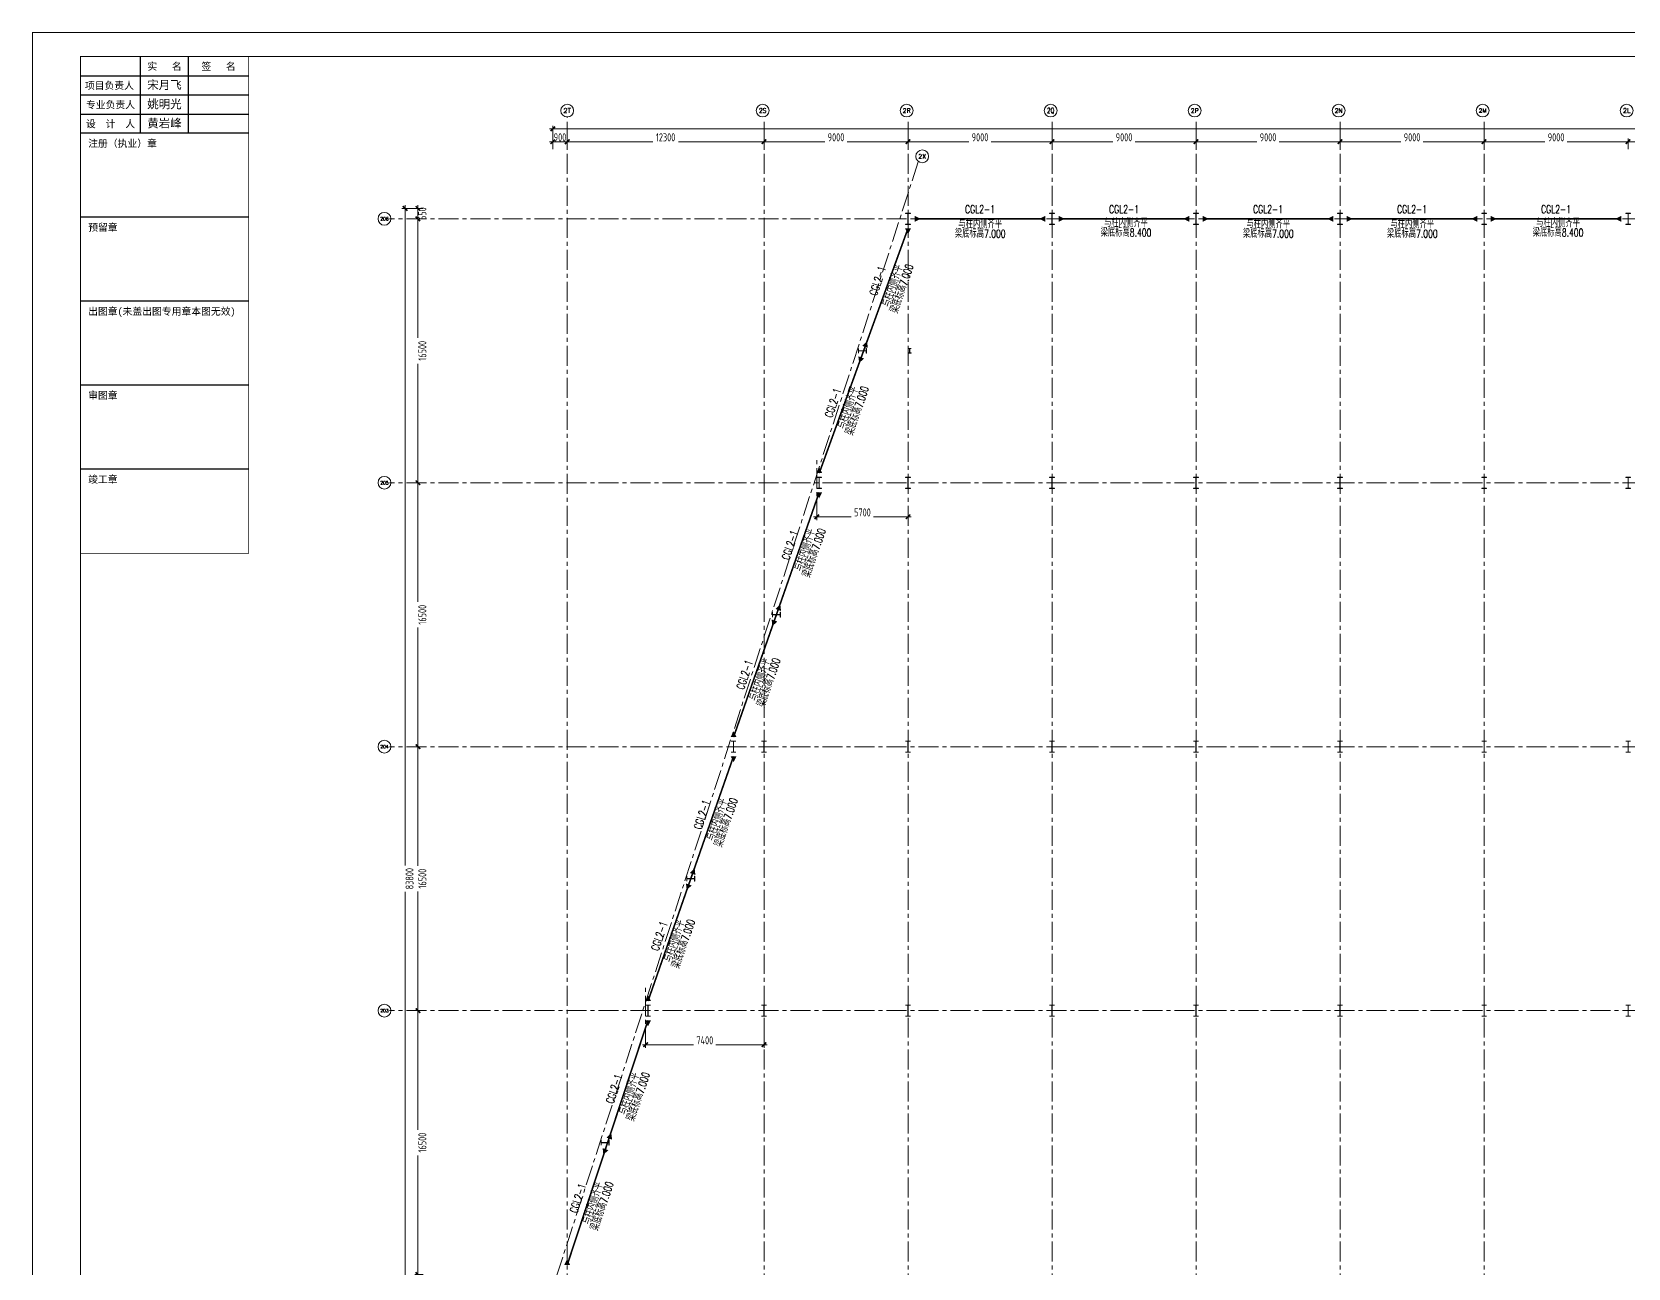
# Model space of a CAD drawing. Extents: x -1201378 to 2367219, y -619313 to 244905.
# Drawn here: x 626489 to 726242, y -47191 to 30085 of the extents above; entities that cross this region are included whole.
import ezdxf
from ezdxf.enums import TextEntityAlignment as Align

# ---------------------------------------------------------------- set-up
doc = ezdxf.new("R2010")
doc.units = 0
doc.header["$LTSCALE"] = 1000
doc.linetypes.add('CENTER', pattern=[2, 1.25, -0.25, 0.25, -0.25])
doc.layers.get('0').update_dxf_attribs({"linetype": 'CONTINUOUS'})
doc.layers.get('Defpoints').update_dxf_attribs({"linetype": 'CONTINUOUS'})
doc.layers.add('0-cxFrame', color=155, linetype='CONTINUOUS')
doc.layers.add('qianming', color=155, linetype='CONTINUOUS')
for name, color, linetype, lineweight in [('0-cxText', 131, 'CONTINUOUS', 25), ('S-axis', 111, 'CONTINUOUS', 0), ('S-bea', 40, 'CONTINUOUS', 0), ('S-col', 2, 'CONTINUOUS', 0), ('S-dote', 5, 'CENTER', 0), ('THIN', 7, 'CONTINUOUS', 0), ('梁', 4, 'CONTINUOUS', 18)]:
    doc.layers.add(name, color=color, linetype=linetype, lineweight=lineweight)
doc.styles.add('_TCH_AXIS', font='COMPLEX', dxfattribs={"bigfont": 'GBCBIG'})
doc.styles.add('cx_biaoti', font='')
doc.styles.add('cx_tuming', font='simhei.ttf')
doc.styles.add('cx_tuqian1', font='')
doc.styles.add('TSSD_Dimension', font='tssdeng.shx', dxfattribs={"width": 0.7, "bigfont": 'hztxt.shx'})
doc.styles.add('TSSD_Rein', font='tj-romans1.shx', dxfattribs={"width": 0.7, "bigfont": 'tj-hztxt.shx'})
doc.styles.add('图框宋体', font='', dxfattribs={"width": 0.75})
doc.styles.add('黑体', font='simhei.ttf', dxfattribs={"width": 0.8})
doc.styles.get('cx_biaoti').set_extended_font_data('SimSun')
doc.styles.get('cx_tuqian1').set_extended_font_data('SimSun')
doc.styles.get('图框宋体').set_extended_font_data('SimSun')
doc.dimstyles.new('TSSD_200_200', dxfattribs={"dimtxt": 500, "dimasz": 200, "dimexe": 200, "dimexo": 500, "dimgap": 200, "dimtad": 1, "dimdec": 0, "dimzin": 0, "dimdsep": 46, "dimtxsty": 'TSSD_Dimension', "dimblk": 'ARCHTICK', "dimcen": 0, "dimdle": 200, "dimclrt": 7, "dimadec": 0, "dimazin": 0, "dimtfac": 1, "dimtdec": 0, "dimtix": 1, "dimtmove": 2, "dimatfit": 3, "dimfxl": 1, "dimtolj": 1, "dimtzin": 0, "dimarcsym": 0})

# ---------------------------------------------------------------- blocks, each defined once
blk = doc.blocks.new('_ArchTick')
at = {"color": 0, "linetype": 'ByBlock', "const_width": 0.5}
blk.add_lwpolyline([(-0.71, -0.71), (0.71, 0.71)], dxfattribs=at)
blk = doc.blocks.new('*D61')
at = {"layer": 'Defpoints', "color": 0, "transparency": 16777216}
for p in [(-248565, -231098), (-249387, -247598), (-248565, -247598)]:
    blk.add_point(p, dxfattribs=at)
at = {"layer": 'S-axis', "color": 0, "lineweight": -2, "transparency": 16777216}
for p, q in [((-249065, -231098), (-249587, -231098)), ((-249387, -230898), (-249387, -238542)), ((-249387, -247798), (-249387, -240154)), ((-249065, -247598), (-249587, -247598))]:
    blk.add_line(p, q, dxfattribs=at)
at = {"layer": 'S-axis', "color": 0, "lineweight": -2, "transparency": 16777216, "xscale": 200, "yscale": 200, "zscale": 200}
for p, rotation in [((-249387, -231098), 90), ((-249387, -247598), 270)]:
    blk.add_blockref('_ArchTick', p, dxfattribs=dict(at, rotation=rotation))
at = {"layer": 'S-axis', "color": 7, "transparency": 16777216, "insert": (-249112, -239348), "char_height": 500, "attachment_point": 5, "rotation": 90, "style": 'TSSD_Dimension'}
blk.add_mtext('\\A1;16500', dxfattribs=at)
blk = doc.blocks.new('*D62')
at = {"layer": 'Defpoints', "color": 0, "transparency": 16777216}
for p in [(-248565, -214598), (-249387, -231098), (-248565, -231098)]:
    blk.add_point(p, dxfattribs=at)
at = {"layer": 'S-axis', "color": 0, "lineweight": -2, "transparency": 16777216}
for p, q in [((-249387, -214398), (-249387, -222042)), ((-249065, -214598), (-249587, -214598)), ((-249387, -231298), (-249387, -223654)), ((-249065, -231098), (-249587, -231098))]:
    blk.add_line(p, q, dxfattribs=at)
at = {"layer": 'S-axis', "color": 0, "lineweight": -2, "transparency": 16777216, "xscale": 200, "yscale": 200, "zscale": 200}
for p, rotation in [((-249387, -214598), 90), ((-249387, -231098), 270)]:
    blk.add_blockref('_ArchTick', p, dxfattribs=dict(at, rotation=rotation))
at = {"layer": 'S-axis', "color": 7, "transparency": 16777216, "insert": (-249112, -222848), "char_height": 500, "attachment_point": 5, "rotation": 90, "style": 'TSSD_Dimension'}
blk.add_mtext('\\A1;16500', dxfattribs=at)
blk = doc.blocks.new('*D63')
at = {"layer": 'Defpoints', "color": 0, "transparency": 16777216}
for p in [(-248565, -198098), (-249387, -214598), (-248565, -214598)]:
    blk.add_point(p, dxfattribs=at)
at = {"layer": 'S-axis', "color": 0, "lineweight": -2, "transparency": 16777216}
for p, q in [((-249065, -198098), (-249587, -198098)), ((-249387, -197898), (-249387, -205542)), ((-249387, -214798), (-249387, -207154)), ((-249065, -214598), (-249587, -214598))]:
    blk.add_line(p, q, dxfattribs=at)
at = {"layer": 'S-axis', "color": 0, "lineweight": -2, "transparency": 16777216, "xscale": 200, "yscale": 200, "zscale": 200}
for p, rotation in [((-249387, -198098), 90), ((-249387, -214598), 270)]:
    blk.add_blockref('_ArchTick', p, dxfattribs=dict(at, rotation=rotation))
at = {"layer": 'S-axis', "color": 7, "transparency": 16777216, "insert": (-249112, -206348), "char_height": 500, "attachment_point": 5, "rotation": 90, "style": 'TSSD_Dimension'}
blk.add_mtext('\\A1;16500', dxfattribs=at)
blk = doc.blocks.new('*D64')
at = {"layer": 'Defpoints', "color": 0, "transparency": 16777216}
for p in [(-248565, -181598), (-249387, -198098), (-248565, -198098)]:
    blk.add_point(p, dxfattribs=at)
at = {"layer": 'S-axis', "color": 0, "lineweight": -2, "transparency": 16777216}
for p, q in [((-249387, -181398), (-249387, -189042)), ((-249065, -181598), (-249587, -181598)), ((-249387, -198298), (-249387, -190654)), ((-249065, -198098), (-249587, -198098))]:
    blk.add_line(p, q, dxfattribs=at)
at = {"layer": 'S-axis', "color": 0, "lineweight": -2, "transparency": 16777216, "xscale": 200, "yscale": 200, "zscale": 200}
for p, rotation in [((-249387, -181598), 90), ((-249387, -198098), 270)]:
    blk.add_blockref('_ArchTick', p, dxfattribs=dict(at, rotation=rotation))
at = {"layer": 'S-axis', "color": 7, "transparency": 16777216, "insert": (-249112, -189848), "char_height": 500, "attachment_point": 5, "rotation": 90, "style": 'TSSD_Dimension'}
blk.add_mtext('\\A1;16500', dxfattribs=at)
blk = doc.blocks.new('*D65')
at = {"layer": 'Defpoints', "color": 0, "transparency": 16777216}
for p in [(-248565, -180948), (-249387, -181598), (-248565, -181598)]:
    blk.add_point(p, dxfattribs=at)
at = {"layer": 'S-axis', "color": 0, "lineweight": -2, "transparency": 16777216}
for p, q in [((-249065, -180948), (-249587, -180948)), ((-249387, -180748), (-249387, -181798)), ((-249065, -181598), (-249587, -181598))]:
    blk.add_line(p, q, dxfattribs=at)
at = {"layer": 'S-axis', "color": 0, "lineweight": -2, "transparency": 16777216, "xscale": 200, "yscale": 200, "zscale": 200}
for p, rotation in [((-249387, -180948), 90), ((-249387, -181598), 270)]:
    blk.add_blockref('_ArchTick', p, dxfattribs=dict(at, rotation=rotation))
at = {"layer": 'S-axis', "color": 7, "transparency": 16777216, "insert": (-249112, -181273), "char_height": 500, "attachment_point": 5, "rotation": 90, "style": 'TSSD_Dimension'}
blk.add_mtext('\\A1;650', dxfattribs=at)
blk = doc.blocks.new('*D93')
at = {"layer": 'Defpoints', "color": 0, "transparency": 16777216}
for p in [(-240058, -176778), (-240958, -177738), (-240058, -177738)]:
    blk.add_point(p, dxfattribs=at)
at = {"layer": 'S-axis', "color": 0, "lineweight": -2, "transparency": 16777216}
for p, q in [((-241158, -176778), (-239858, -176778)), ((-240958, -177238), (-240958, -176578)), ((-240058, -177238), (-240058, -176578))]:
    blk.add_line(p, q, dxfattribs=at)
at = {"layer": 'S-axis', "color": 0, "lineweight": -2, "transparency": 16777216, "xscale": 200, "yscale": 200, "zscale": 200, "rotation": 180}
blk.add_blockref('_ArchTick', (-240958, -176778), dxfattribs=at)
at = {"layer": 'S-axis', "color": 0, "lineweight": -2, "transparency": 16777216, "xscale": 200, "yscale": 200, "zscale": 200}
blk.add_blockref('_ArchTick', (-240058, -176778), dxfattribs=at)
at = {"layer": 'S-axis', "color": 7, "transparency": 16777216, "insert": (-240508, -176503), "char_height": 500, "attachment_point": 5, "style": 'TSSD_Dimension'}
blk.add_mtext('\\A1;900', dxfattribs=at)
blk = doc.blocks.new('*D94')
at = {"layer": 'Defpoints', "color": 0, "transparency": 16777216}
for p in [(-227758, -176778), (-240058, -177738), (-227758, -177738)]:
    blk.add_point(p, dxfattribs=at)
at = {"layer": 'S-axis', "color": 0, "lineweight": -2, "transparency": 16777216}
for p, q in [((-240258, -176778), (-234714, -176778)), ((-240058, -177238), (-240058, -176578)), ((-227558, -176778), (-233103, -176778)), ((-227758, -177238), (-227758, -176578))]:
    blk.add_line(p, q, dxfattribs=at)
at = {"layer": 'S-axis', "color": 0, "lineweight": -2, "transparency": 16777216, "xscale": 200, "yscale": 200, "zscale": 200, "rotation": 180}
blk.add_blockref('_ArchTick', (-240058, -176778), dxfattribs=at)
at = {"layer": 'S-axis', "color": 0, "lineweight": -2, "transparency": 16777216, "xscale": 200, "yscale": 200, "zscale": 200}
blk.add_blockref('_ArchTick', (-227758, -176778), dxfattribs=at)
at = {"layer": 'S-axis', "color": 7, "transparency": 16777216, "insert": (-233908, -176503), "char_height": 500, "attachment_point": 5, "style": 'TSSD_Dimension'}
blk.add_mtext('\\A1;12300', dxfattribs=at)
blk = doc.blocks.new('*D95')
at = {"layer": 'Defpoints', "color": 0, "transparency": 16777216}
for p in [(-218758, -176778), (-227758, -177738), (-218758, -177738)]:
    blk.add_point(p, dxfattribs=at)
at = {"layer": 'S-axis', "color": 0, "lineweight": -2, "transparency": 16777216}
for p, q in [((-227958, -176778), (-223957, -176778)), ((-227758, -177238), (-227758, -176578)), ((-218558, -176778), (-222560, -176778)), ((-218758, -177238), (-218758, -176578))]:
    blk.add_line(p, q, dxfattribs=at)
at = {"layer": 'S-axis', "color": 0, "lineweight": -2, "transparency": 16777216, "xscale": 200, "yscale": 200, "zscale": 200, "rotation": 180}
blk.add_blockref('_ArchTick', (-227758, -176778), dxfattribs=at)
at = {"layer": 'S-axis', "color": 0, "lineweight": -2, "transparency": 16777216, "xscale": 200, "yscale": 200, "zscale": 200}
blk.add_blockref('_ArchTick', (-218758, -176778), dxfattribs=at)
at = {"layer": 'S-axis', "color": 7, "transparency": 16777216, "insert": (-223258, -176503), "char_height": 500, "attachment_point": 5, "style": 'TSSD_Dimension'}
blk.add_mtext('\\A1;9000', dxfattribs=at)
blk = doc.blocks.new('*D96')
at = {"layer": 'Defpoints', "color": 0, "transparency": 16777216}
for p in [(-209758, -176778), (-218758, -177738), (-209758, -177738)]:
    blk.add_point(p, dxfattribs=at)
at = {"layer": 'S-axis', "color": 0, "lineweight": -2, "transparency": 16777216}
for p, q in [((-218958, -176778), (-214957, -176778)), ((-218758, -177238), (-218758, -176578)), ((-209558, -176778), (-213560, -176778)), ((-209758, -177238), (-209758, -176578))]:
    blk.add_line(p, q, dxfattribs=at)
at = {"layer": 'S-axis', "color": 0, "lineweight": -2, "transparency": 16777216, "xscale": 200, "yscale": 200, "zscale": 200, "rotation": 180}
blk.add_blockref('_ArchTick', (-218758, -176778), dxfattribs=at)
at = {"layer": 'S-axis', "color": 0, "lineweight": -2, "transparency": 16777216, "xscale": 200, "yscale": 200, "zscale": 200}
blk.add_blockref('_ArchTick', (-209758, -176778), dxfattribs=at)
at = {"layer": 'S-axis', "color": 7, "transparency": 16777216, "insert": (-214258, -176503), "char_height": 500, "attachment_point": 5, "style": 'TSSD_Dimension'}
blk.add_mtext('\\A1;9000', dxfattribs=at)
blk = doc.blocks.new('*D97')
at = {"layer": 'Defpoints', "color": 0, "transparency": 16777216}
for p in [(-200758, -176778), (-209758, -177738), (-200758, -177738)]:
    blk.add_point(p, dxfattribs=at)
at = {"layer": 'S-axis', "color": 0, "lineweight": -2, "transparency": 16777216}
for p, q in [((-209958, -176778), (-205957, -176778)), ((-209758, -177238), (-209758, -176578)), ((-200558, -176778), (-204560, -176778)), ((-200758, -177238), (-200758, -176578))]:
    blk.add_line(p, q, dxfattribs=at)
at = {"layer": 'S-axis', "color": 0, "lineweight": -2, "transparency": 16777216, "xscale": 200, "yscale": 200, "zscale": 200, "rotation": 180}
blk.add_blockref('_ArchTick', (-209758, -176778), dxfattribs=at)
at = {"layer": 'S-axis', "color": 0, "lineweight": -2, "transparency": 16777216, "xscale": 200, "yscale": 200, "zscale": 200}
blk.add_blockref('_ArchTick', (-200758, -176778), dxfattribs=at)
at = {"layer": 'S-axis', "color": 7, "transparency": 16777216, "insert": (-205258, -176503), "char_height": 500, "attachment_point": 5, "style": 'TSSD_Dimension'}
blk.add_mtext('\\A1;9000', dxfattribs=at)
blk = doc.blocks.new('*D98')
at = {"layer": 'Defpoints', "color": 0, "transparency": 16777216}
for p in [(-191758, -176778), (-200758, -177738), (-191758, -177738)]:
    blk.add_point(p, dxfattribs=at)
at = {"layer": 'S-axis', "color": 0, "lineweight": -2, "transparency": 16777216}
for p, q in [((-200958, -176778), (-196957, -176778)), ((-200758, -177238), (-200758, -176578)), ((-191558, -176778), (-195560, -176778)), ((-191758, -177238), (-191758, -176578))]:
    blk.add_line(p, q, dxfattribs=at)
at = {"layer": 'S-axis', "color": 0, "lineweight": -2, "transparency": 16777216, "xscale": 200, "yscale": 200, "zscale": 200, "rotation": 180}
blk.add_blockref('_ArchTick', (-200758, -176778), dxfattribs=at)
at = {"layer": 'S-axis', "color": 0, "lineweight": -2, "transparency": 16777216, "xscale": 200, "yscale": 200, "zscale": 200}
blk.add_blockref('_ArchTick', (-191758, -176778), dxfattribs=at)
at = {"layer": 'S-axis', "color": 7, "transparency": 16777216, "insert": (-196258, -176503), "char_height": 500, "attachment_point": 5, "style": 'TSSD_Dimension'}
blk.add_mtext('\\A1;9000', dxfattribs=at)
blk = doc.blocks.new('*D99')
at = {"layer": 'Defpoints', "color": 0, "transparency": 16777216}
for p in [(-182758, -176778), (-191758, -177738), (-182758, -177738)]:
    blk.add_point(p, dxfattribs=at)
at = {"layer": 'S-axis', "color": 0, "lineweight": -2, "transparency": 16777216}
for p, q in [((-191958, -176778), (-187957, -176778)), ((-191758, -177238), (-191758, -176578)), ((-182558, -176778), (-186560, -176778)), ((-182758, -177238), (-182758, -176578))]:
    blk.add_line(p, q, dxfattribs=at)
at = {"layer": 'S-axis', "color": 0, "lineweight": -2, "transparency": 16777216, "xscale": 200, "yscale": 200, "zscale": 200, "rotation": 180}
blk.add_blockref('_ArchTick', (-191758, -176778), dxfattribs=at)
at = {"layer": 'S-axis', "color": 0, "lineweight": -2, "transparency": 16777216, "xscale": 200, "yscale": 200, "zscale": 200}
blk.add_blockref('_ArchTick', (-182758, -176778), dxfattribs=at)
at = {"layer": 'S-axis', "color": 7, "transparency": 16777216, "insert": (-187258, -176503), "char_height": 500, "attachment_point": 5, "style": 'TSSD_Dimension'}
blk.add_mtext('\\A1;9000', dxfattribs=at)
blk = doc.blocks.new('*D100')
at = {"layer": 'Defpoints', "color": 0, "transparency": 16777216}
for p in [(-173758, -176778), (-182758, -177738), (-173758, -177738)]:
    blk.add_point(p, dxfattribs=at)
at = {"layer": 'S-axis', "color": 0, "lineweight": -2, "transparency": 16777216}
for p, q in [((-182958, -176778), (-178957, -176778)), ((-182758, -177238), (-182758, -176578)), ((-173558, -176778), (-177560, -176778)), ((-173758, -177238), (-173758, -176578))]:
    blk.add_line(p, q, dxfattribs=at)
at = {"layer": 'S-axis', "color": 0, "lineweight": -2, "transparency": 16777216, "xscale": 200, "yscale": 200, "zscale": 200, "rotation": 180}
blk.add_blockref('_ArchTick', (-182758, -176778), dxfattribs=at)
at = {"layer": 'S-axis', "color": 0, "lineweight": -2, "transparency": 16777216, "xscale": 200, "yscale": 200, "zscale": 200}
blk.add_blockref('_ArchTick', (-173758, -176778), dxfattribs=at)
at = {"layer": 'S-axis', "color": 7, "transparency": 16777216, "insert": (-178258, -176503), "char_height": 500, "attachment_point": 5, "style": 'TSSD_Dimension'}
blk.add_mtext('\\A1;9000', dxfattribs=at)
blk = doc.blocks.new('*D101')
at = {"layer": 'Defpoints', "color": 0, "transparency": 16777216}
for p in [(-164758, -176778), (-173758, -177738), (-164758, -177738)]:
    blk.add_point(p, dxfattribs=at)
at = {"layer": 'S-axis', "color": 0, "lineweight": -2, "transparency": 16777216}
for p, q in [((-173958, -176778), (-169957, -176778)), ((-173758, -177238), (-173758, -176578)), ((-164558, -176778), (-168560, -176778)), ((-164758, -177238), (-164758, -176578))]:
    blk.add_line(p, q, dxfattribs=at)
at = {"layer": 'S-axis', "color": 0, "lineweight": -2, "transparency": 16777216, "xscale": 200, "yscale": 200, "zscale": 200, "rotation": 180}
blk.add_blockref('_ArchTick', (-173758, -176778), dxfattribs=at)
at = {"layer": 'S-axis', "color": 0, "lineweight": -2, "transparency": 16777216, "xscale": 200, "yscale": 200, "zscale": 200}
blk.add_blockref('_ArchTick', (-164758, -176778), dxfattribs=at)
at = {"layer": 'S-axis', "color": 7, "transparency": 16777216, "insert": (-169258, -176503), "char_height": 500, "attachment_point": 5, "style": 'TSSD_Dimension'}
blk.add_mtext('\\A1;9000', dxfattribs=at)
blk = doc.blocks.new('*D112')
at = {"layer": 'Defpoints', "color": 0, "transparency": 16777216}
for p in [(-82958, -175978), (-240958, -177638), (-82958, -177638)]:
    blk.add_point(p, dxfattribs=at)
at = {"layer": 'S-axis', "color": 0, "lineweight": -2, "transparency": 16777216}
for p, q in [((-241158, -175978), (-162899, -175978)), ((-240958, -177138), (-240958, -175778)), ((-82758, -175978), (-161018, -175978)), ((-82958, -177138), (-82958, -175778))]:
    blk.add_line(p, q, dxfattribs=at)
at = {"layer": 'S-axis', "color": 0, "lineweight": -2, "transparency": 16777216, "xscale": 200, "yscale": 200, "zscale": 200, "rotation": 180}
blk.add_blockref('_ArchTick', (-240958, -175978), dxfattribs=at)
at = {"layer": 'S-axis', "color": 0, "lineweight": -2, "transparency": 16777216, "xscale": 200, "yscale": 200, "zscale": 200}
blk.add_blockref('_ArchTick', (-82958, -175978), dxfattribs=at)
at = {"layer": 'S-axis', "color": 7, "transparency": 16777216, "insert": (-161958, -175703), "char_height": 500, "attachment_point": 5, "style": 'TSSD_Dimension'}
blk.add_mtext('\\A1;158000', dxfattribs=at)
blk = doc.blocks.new('*D114')
at = {"layer": 'Defpoints', "color": 0, "transparency": 16777216}
for p in [(-248665, -180948), (-250187, -264748), (-248665, -264748)]:
    blk.add_point(p, dxfattribs=at)
at = {"layer": 'S-axis', "color": 0, "lineweight": -2, "transparency": 16777216}
for p, q in [((-249165, -180948), (-250387, -180948)), ((-250187, -180748), (-250187, -222015)), ((-250187, -264948), (-250187, -223681)), ((-249165, -264748), (-250387, -264748))]:
    blk.add_line(p, q, dxfattribs=at)
at = {"layer": 'S-axis', "color": 0, "lineweight": -2, "transparency": 16777216, "xscale": 200, "yscale": 200, "zscale": 200}
for p, rotation in [((-250187, -180948), 90), ((-250187, -264748), 270)]:
    blk.add_blockref('_ArchTick', p, dxfattribs=dict(at, rotation=rotation))
at = {"layer": 'S-axis', "color": 7, "transparency": 16777216, "insert": (-249912, -222848), "char_height": 500, "attachment_point": 5, "rotation": 90, "style": 'TSSD_Dimension'}
blk.add_mtext('\\A1;83800', dxfattribs=at)
blk = doc.blocks.new('*D115')
at = {"layer": 'Defpoints', "color": 0, "transparency": 16777216}
for p in [(-224458, -199188), (-218758, -199188), (-218758, -200226)]:
    blk.add_point(p, dxfattribs=at)
at = {"layer": 'S-axis', "color": 0, "lineweight": -2, "transparency": 16777216}
for p, q in [((-224658, -200226), (-222307, -200226)), ((-224458, -199688), (-224458, -200426)), ((-218558, -200226), (-220910, -200226)), ((-218758, -199688), (-218758, -200426))]:
    blk.add_line(p, q, dxfattribs=at)
at = {"layer": 'S-axis', "color": 0, "lineweight": -2, "transparency": 16777216, "xscale": 200, "yscale": 200, "zscale": 200, "rotation": 180}
blk.add_blockref('_ArchTick', (-224458, -200226), dxfattribs=at)
at = {"layer": 'S-axis', "color": 0, "lineweight": -2, "transparency": 16777216, "xscale": 200, "yscale": 200, "zscale": 200}
blk.add_blockref('_ArchTick', (-218758, -200226), dxfattribs=at)
at = {"layer": 'S-axis', "color": 7, "transparency": 16777216, "insert": (-221608, -199951), "char_height": 500, "attachment_point": 5, "style": 'TSSD_Dimension'}
blk.add_mtext('\\A1;5700', dxfattribs=at)
blk = doc.blocks.new('*D116')
at = {"layer": 'Defpoints', "color": 0, "transparency": 16777216}
for p in [(-235158, -232188), (-227758, -232188), (-227758, -233226)]:
    blk.add_point(p, dxfattribs=at)
at = {"layer": 'S-axis', "color": 0, "lineweight": -2, "transparency": 16777216}
for p, q in [((-235358, -233226), (-232157, -233226)), ((-235158, -232688), (-235158, -233426)), ((-227558, -233226), (-230760, -233226)), ((-227758, -232688), (-227758, -233426))]:
    blk.add_line(p, q, dxfattribs=at)
at = {"layer": 'S-axis', "color": 0, "lineweight": -2, "transparency": 16777216, "xscale": 200, "yscale": 200, "zscale": 200, "rotation": 180}
blk.add_blockref('_ArchTick', (-235158, -233226), dxfattribs=at)
at = {"layer": 'S-axis', "color": 0, "lineweight": -2, "transparency": 16777216, "xscale": 200, "yscale": 200, "zscale": 200}
blk.add_blockref('_ArchTick', (-227758, -233226), dxfattribs=at)
at = {"layer": 'S-axis', "color": 7, "transparency": 16777216, "insert": (-231458, -232951), "char_height": 500, "attachment_point": 5, "style": 'TSSD_Dimension'}
blk.add_mtext('\\A1;7400', dxfattribs=at)
blk = doc.blocks.new('nt66')
at = {"layer": 'S-col'}
blk.add_lwpolyline([(-195790, 766820), (-195490, 766820), (-195490, 766808), (-195636, 766808), (-195636, 766132), (-195490, 766132), (-195490, 766120), (-195790, 766120), (-195790, 766132), (-195644, 766132), (-195644, 766808), (-195790, 766808)], close=True, dxfattribs=at)
blk = doc.blocks.new('33333')
for p in [(-68214, -43900), (-59214, -43900), (-50214, -43900), (-41214, -43900), (-32214, -43900), (-23214, -43900), (-73764, -60400), (-68214, -60400), (-59214, -60400), (-50214, -60400), (-41214, -60400), (-32214, -60400), (-23214, -60400), (-79117, -76900), (-77214, -76900), (-68214, -76900), (-59214, -76900), (-50214, -76900), (-41214, -76900), (-32214, -76900), (-23214, -76900), (-84464, -93400), (-77214, -93400), (-68214, -93400), (-59214, -93400), (-50214, -93400), (-41214, -93400), (-32214, -93400), (-23214, -93400)]:
    blk.add_blockref('nt66', p)
blk = doc.blocks.new('zjcx_lan_xinxi(Dragon)')
for p, q in [((7000, -3200), (0, -3200)), ((7000, -6700), (0, -6700)), ((7000, -10200), (0, -10200)), ((7000, -13700), (0, -13700)), ((7000, -17200), (0, -17200))]:
    blk.add_line(p, q)
at = {"const_width": 25}
blk.add_lwpolyline([(0, -20700), (7000, -20700), (7000, 0), (0, 0)], close=True, dxfattribs=at)
for points in [[(2500, -3200), (2500, 0)], [(4500, -3200), (4500, 0)], [(0, -800), (7000, -800)], [(0, -1600), (7000, -1600)], [(0, -2400), (7000, -2400)]]:
    blk.add_lwpolyline(points)
for points in [[(7000, -3200), (7000, 0)], [(0, -3200), (7000, -3200)], [(0, -20700), (7000, -20700), (7000, -3200)], [(0, -20700), (7000, -20700)]]:
    blk.add_lwpolyline(points, dxfattribs=at)
at = {"style": '图框宋体'}
for s, p in [('实   名', (3500, -400)), ('签   名', (5750, -400)), ('项目负责人', (1204, -1200)), ('专业负责人', (1250, -2000)), ('设  计  人', (1250, -2800))]:
    blk.add_text(s, height=300, dxfattribs=at).set_placement(p, align=Align.MIDDLE)
for s, p in [('注册（执业）章', (318, -3771)), ('预留章', (318, -7271)), ('出图章(未盖出图专用章本图无效)', (318, -10771)), ('审图章', (318, -14271)), ('竣工章', (318, -17771))]:
    blk.add_text(s, height=300, dxfattribs=at).set_placement(p)
blk = doc.blocks.new('T-信息(Dragon)')
at = {"layer": '0-cxFrame'}
blk.add_blockref('zjcx_lan_xinxi(Dragon)', (0, 0), dxfattribs=at)
at = {"layer": 'qianming', "color": 3, "style": 'cx_biaoti'}
for s, p in [('宋月飞', (3497, -1185)), ('姚明光', (3497, -1985)), ('黄岩峰', (3497, -2785))]:
    blk.add_text(s, height=350, dxfattribs=at).set_placement(p, align=Align.MIDDLE_CENTER)
blk = doc.blocks.new('TK22.A0 L(Dragon)')
at = {"layer": '0-cxFrame', "color": 7, "const_width": 0.5}
blk.add_lwpolyline([(0, 0), (-1486, 0), (-1486, 841), (0, 841)], close=True, dxfattribs=at)
at = {"layer": '0-cxFrame', "const_width": 0.5}
blk.add_lwpolyline([(-80, 10), (-1466, 10), (-1466, 831), (-80, 831)], close=True, dxfattribs=at)
at = {"layer": '0-cxFrame', "xscale": 0.009999999999999998, "yscale": 0.009999999999999998, "zscale": 0.009999999999999998}
blk.add_blockref('T-信息(Dragon)', (-1466, 831), dxfattribs=at)
at = {"style": '黑体', "flags": 4}
blk.add_attdef('图幅', text='', height=3.3, dxfattribs=at).set_placement((-40, 3), align=Align.RIGHT)
at = {"layer": '0-cxText', "flags": 4}
for tag, height, style, p in [('建设单位', 3.5, 'cx_tuming', (-45, 240)), ('项目名称', 3.5, 'cx_tuming', (-45, 210)), ('子项名称', 3.5, 'cx_tuming', (-45, 180)), ('工程编号', 3.3, 'cx_tuqian1', (-35, 165)), ('图名1', 3.5, 'cx_tuming', (-45, 87)), ('图名2', 3.5, 'cx_tuming', (-45, 79)), ('图名3', 3.5, 'cx_tuming', (-45, 71)), ('出图日期', 3.3, 'cx_tuqian1', (-39, 60)), ('专业', 3.3, 'cx_tuqian1', (-55, 52)), ('图号', 3.3, 'cx_tuqian1', (-55, 44)), ('版次', 3.3, 'cx_tuqian1', (-20, 44))]:
    blk.add_attdef(tag, text='', height=height, dxfattribs=dict(at, style=style)).set_placement(p, align=Align.MIDDLE)
at = {"layer": 'Defpoints', "color": 6, "flags": 4}
for tag, height, style, p in [('tufu', 3.3, '黑体', (-12, 12)), ('dwfname', 4, 'cx_tuqian1', (-80, 3))]:
    blk.add_attdef(tag, text='', height=height, dxfattribs=dict(at, style=style)).set_placement(p, align=Align.RIGHT)
blk = doc.blocks.new('2#轴网')
at = {"layer": 'S-axis'}
for centre in [(-240058.5, -174832), (-227843.4, -174832), (-218843.4, -174832), (-209843.4, -174832), (-200843.4, -174832), (-191843.4, -174832), (-182843.4, -174832), (-173843.4, -174832), (-217872.1, -177693.2), (-251479.7, -181597), (-251479.7, -198097), (-251479.7, -214597), (-251479.7, -231097)]:
    blk.add_circle(centre, 400, dxfattribs=at)
at = {"layer": 'S-dote'}
for p, q in [((-240058.5, -270787), (-240058.5, -175198.2)), ((-227758.5, -270787), (-227758.5, -175298.2)), ((-218758.5, -270787), (-218758.5, -175298.2)), ((-209758.5, -270787), (-209758.5, -175298.2)), ((-200758.5, -270787), (-200758.5, -175298.2)), ((-191758.5, -270787), (-191758.5, -175298.2)), ((-182758.5, -270787), (-182758.5, -175298.2)), ((-74854.3, -181598.2), (-251154.3, -181598.2)), ((-224458.5, -200428.2), (-224458.5, -196638.2)), ((-74854.3, -198098.2), (-251154.3, -198098.2)), ((-74854.3, -214598.2), (-251154.3, -214598.2)), ((-235158.5, -233428.2), (-235158.5, -229638.2)), ((-74854.3, -231098.2), (-251154.3, -231098.2))]:
    blk.add_line(p, q, dxfattribs=at)
blk.add_lwpolyline([(-241957, -251508.6), (-218110.9, -178014.1)], dxfattribs=at)
at = {"layer": 'S-axis', "style": '_TCH_AXIS'}
for s, height, p, p2 in [('2T', 288.12, (-240298.6, -174976.1), (-239818.4, -174976.1)), ('2S', 294.28, (-228081.6, -174979.2), (-227605.1, -174979.2)), ('2R', 270.86, (-219088.4, -174967.5), (-218598.3, -174967.5)), ('2P', 276.42, (-201086.9, -174970.3), (-200599.9, -174970.3)), ('2N', 265.5, (-192089.9, -174964.8), (-191596.8, -174964.8)), ('2M', 255.29, (-183092.6, -174959.7), (-182594.2, -174959.7)), ('2L', 288.12, (-174083.5, -174976.1), (-173603.3, -174976.1)), ('2X', 270.86, (-218117.2, -177828.6), (-217627.1, -177828.6)), ('206', 202.97, (-251740.6, -181698.5), (-251218.7, -181698.5)), ('205', 202.97, (-251740.6, -198198.5), (-251218.7, -198198.5)), ('204', 196.63, (-251741.8, -214695.4), (-251217.5, -214695.4)), ('203', 202.97, (-251740.6, -231198.5), (-251218.7, -231198.5))]:
    blk.add_text(s, height=height, dxfattribs=at).set_placement(p, p2, align=Align.FIT)
at = {"layer": 'S-axis', "style": '_TCH_AXIS', "width": 0.807692}
blk.add_text('2Q', height=327.87, dxfattribs=at).set_placement((-210070.4, -174996), (-209616.4, -174996), align=Align.FIT)
at = {"layer": 'S-axis'}
for base, p1, p2, angle, picture, middle in [((-82958.5, -175978.2), (-240958.5, -177638.2), (-82958.5, -177638.2), 0, '*D112', (-161958.5, -175703.2)), ((-240058.5, -176778.2), (-240958.5, -177738.2), (-240058.5, -177738.2), 0, '*D93', (-240508.5, -176503.2)), ((-227758.5, -176778.2), (-240058.5, -177738.2), (-227758.5, -177738.2), 0, '*D94', (-233908.5, -176503.2)), ((-218758.5, -176778.2), (-227758.5, -177738.2), (-218758.5, -177738.2), 0, '*D95', (-223258.5, -176503.2)), ((-209758.5, -176778.2), (-218758.5, -177738.2), (-209758.5, -177738.2), 0, '*D96', (-214258.5, -176503.2)), ((-200758.5, -176778.2), (-209758.5, -177738.2), (-200758.5, -177738.2), 0, '*D97', (-205258.5, -176503.2)), ((-191758.5, -176778.2), (-200758.5, -177738.2), (-191758.5, -177738.2), 0, '*D98', (-196258.5, -176503.2)), ((-182758.5, -176778.2), (-191758.5, -177738.2), (-182758.5, -177738.2), 0, '*D99', (-187258.5, -176503.2)), ((-173758.5, -176778.2), (-182758.5, -177738.2), (-173758.5, -177738.2), 0, '*D100', (-178258.5, -176503.2)), ((-164758.5, -176778.2), (-173758.5, -177738.2), (-164758.5, -177738.2), 0, '*D101', (-169258.5, -176503.2)), ((-250186.9, -264748.2), (-248664.7, -180948.2), (-248664.7, -264748.2), 270, '*D114', (-249911.9, -222848.2)), ((-249386.9, -181598.2), (-248564.7, -180948.2), (-248564.7, -181598.2), 270, '*D65', (-249111.9, -181273.2)), ((-249386.9, -198098.2), (-248564.7, -181598.2), (-248564.7, -198098.2), 270, '*D64', (-249111.9, -189848.2)), ((-249386.9, -214598.2), (-248564.7, -198098.2), (-248564.7, -214598.2), 270, '*D63', (-249111.9, -206348.2)), ((-218758.5, -200225.7), (-224458.5, -199188.2), (-218758.5, -199188.2), 0, '*D115', (-221608.5, -199950.7)), ((-249386.9, -231098.2), (-248564.7, -214598.2), (-248564.7, -231098.2), 270, '*D62', (-249111.9, -222848.2)), ((-249386.9, -247598.2), (-248564.7, -231098.2), (-248564.7, -247598.2), 270, '*D61', (-249111.9, -239348.2)), ((-227758.5, -233225.7), (-235158.5, -232188.2), (-227758.5, -232188.2), 0, '*D116', (-231458.5, -232950.7))]:
    dim = blk.add_linear_dim(base=base, p1=p1, p2=p2, angle=angle, dimstyle='TSSD_200_200', dxfattribs=at)
    dim.commit()
    dim.dimension.update_dxf_attribs({"geometry": picture, "text_midpoint": middle, "dimtype": 161})

msp = doc.modelspace()

# ---------------------------------------------------------------- linework, layer by layer
at = {"layer": 'S-bea'}
for points in [[(681241.5, 17801.8, 375, 0, 0), (681241.5, 17426.8, 375, 0, 0)], [(681656.5, 18401.8, 375, 0, 0), (682031.5, 18401.8, 375, 0, 0)], [(689826.5, 18401.8, 375, 0, 0), (689451.5, 18401.8, 375, 0, 0)], [(690656.5, 18401.8, 375, 0, 0), (691031.5, 18401.8, 375, 0, 0)], [(698826.5, 18401.8, 375, 0, 0), (698451.5, 18401.8, 375, 0, 0)], [(699656.5, 18401.8, 375, 0, 0), (700031.5, 18401.8, 375, 0, 0)], [(707826.5, 18401.8, 375, 0, 0), (707451.5, 18401.8, 375, 0, 0)], [(708656.5, 18401.8, 375, 0, 0), (709031.5, 18401.8, 375, 0, 0)], [(716826.5, 18401.8, 375, 0, 0), (716451.5, 18401.8, 375, 0, 0)], [(717656.5, 18401.8, 375, 0, 0), (718031.5, 18401.8, 375, 0, 0)], [(725826.5, 18401.8, 375, 0, 0), (725451.5, 18401.8, 375, 0, 0)], [(678554.3, 10393.8, 375, 0, 0), (678682.6, 10746.2, 375, 0, 0)], [(678314.9, 9736, 375, 0, 0), (678186.6, 9383.6, 375, 0, 0)], [(675691.5, 2501.8, 375, 0, 0), (675691.5, 2876.8, 375, 0, 0)], [(675691.5, 1301.8, 375, 0, 0), (675691.5, 926.8, 375, 0, 0)], [(673131.6, -6052.9, 375, 0, 0), (673259.9, -5700.5, 375, 0, 0)], [(672892.2, -6710.7, 375, 0, 0), (672764, -7063, 375, 0, 0)], [(670339, -13998.2, 375, 0, 0), (670339, -13623.2, 375, 0, 0)], [(670339, -15198.2, 375, 0, 0), (670339, -15573.2, 375, 0, 0)], [(667778, -22552.9, 375, 0, 0), (667906.3, -22200.5, 375, 0, 0)], [(667538.6, -23210.7, 375, 0, 0), (667410.3, -23563, 375, 0, 0)], [(664991.5, -30498.2, 375, 0, 0), (664991.5, -30123.2, 375, 0, 0)], [(664991.5, -31698.2, 375, 0, 0), (664991.5, -32073.2, 375, 0, 0)], [(662571, -39099.4, 375, 0, 0), (662699.2, -38747, 375, 0, 0)], [(662331.5, -39757.2, 375, 0, 0), (662203.3, -40109.6, 375, 0, 0)], [(659941.5, -46998.2, 375, 0, 0), (659941.5, -46623.2, 375, 0, 0)]]:
    msp.add_lwpolyline(points, format="xyseb", dxfattribs=at)
at = {"layer": 'S-col'}
for points in [[(678641.5, 10001.8), (678641.5, 10301.8), (678629.5, 10301.8), (678629.5, 10155.8), (678153.5, 10155.8), (678153.5, 10301.8), (678141.5, 10301.8), (678141.5, 10001.8), (678153.5, 10001.8), (678153.5, 10147.8), (678629.5, 10147.8), (678629.5, 10001.8)], [(681241.5, 10301.8), (681441.5, 10301.8), (681441.5, 10289.8), (681345.5, 10289.8), (681345.5, 10013.8), (681441.5, 10013.8), (681441.5, 10001.8), (681241.5, 10001.8), (681241.5, 10013.8), (681337.5, 10013.8), (681337.5, 10289.8), (681241.5, 10289.8)], [(673265.8, -6498.2), (673265.8, -6198.2), (673253.8, -6198.2), (673253.8, -6344.2), (672777.8, -6344.2), (672777.8, -6198.2), (672765.8, -6198.2), (672765.8, -6498.2), (672777.8, -6498.2), (672777.8, -6352.2), (673253.8, -6352.2), (673253.8, -6498.2)], [(667912.2, -22998.2), (667912.2, -22698.2), (667900.2, -22698.2), (667900.2, -22844.2), (667424.2, -22844.2), (667424.2, -22698.2), (667412.2, -22698.2), (667412.2, -22998.2), (667424.2, -22998.2), (667424.2, -22852.2), (667900.2, -22852.2), (667900.2, -22998.2)], [(662558.6, -39498.2), (662558.6, -39198.2), (662546.6, -39198.2), (662546.6, -39344.2), (662070.6, -39344.2), (662070.6, -39198.2), (662058.6, -39198.2), (662058.6, -39498.2), (662070.6, -39498.2), (662070.6, -39352.2), (662546.6, -39352.2), (662546.6, -39498.2)]]:
    msp.add_lwpolyline(points, close=True, dxfattribs=at)
at = {"layer": '梁', "linetype": 'Continuous', "const_width": 100}
for points in [[(681656.5, 18401.8), (689826.5, 18401.8)], [(690656.5, 18401.8), (698826.5, 18401.8)], [(699656.5, 18401.8), (707826.5, 18401.8)], [(708656.5, 18401.8), (716826.5, 18401.8)], [(717656.5, 18401.8), (725826.5, 18401.8)], [(675691.5, 2501.8), (681241.5, 17801.8)], [(670339, -13998.2), (675691.5, 1301.8)], [(664991.5, -30498.2), (670339, -15198.2)], [(659941.5, -46998.2), (664991.5, -31698.2)]]:
    msp.add_lwpolyline(points, dxfattribs=at)

# ---------------------------------------------------------------- block references
at = {"layer": '0-cxFrame', "xscale": 150, "yscale": 150, "zscale": 150}
msp.add_blockref('TK22.A0 L(Dragon)', (849426.9, -96102.2), dxfattribs=at)
at = {"layer": 'S-axis'}
msp.add_blockref('2#轴网', (900000, 200000), dxfattribs=at)
at = {"layer": 'S-col'}
msp.add_blockref('33333', (945095.7, -704168.2), dxfattribs=at)

# ---------------------------------------------------------------- texts
at = {"layer": 'THIN', "style": 'TSSD_Rein', "width": 0.7}
for s, p in [('CGL2-1', (685741.5, 18601.8)), ('CGL2-1', (694741.5, 18601.8)), ('CGL2-1', (703741.5, 18601.8)), ('CGL2-1', (712741.5, 18601.8)), ('CGL2-1', (721741.5, 18601.8)), ('与柱内侧齐平', (685755.9, 17667.1)), ('与柱内侧齐平', (694865.3, 17734.3)), ('与柱内侧齐平', (703755.9, 17667.1)), ('与柱内侧齐平', (712755.9, 17667.1)), ('与柱内侧齐平', (721865.3, 17734.3)), ('梁底标高7.000', (685755.9, 17070.4)), ('梁底标高8.400', (694865.3, 17137.7)), ('梁底标高7.000', (703755.9, 17070.4)), ('梁底标高7.000', (712755.9, 17070.4)), ('梁底标高8.400', (721865.3, 17137.7))]:
    msp.add_text(s, height=500, dxfattribs=at).set_placement(p, align=Align.BOTTOM_CENTER)
for s, p in [('CGL2-1', (679723.4, 14402.2)), ('与柱内侧齐平', (680668.6, 14096.3)), ('梁底标高7.000', (681236, 13912)), ('CGL2-1', (676932.9, 6772.9)), ('与柱内侧齐平', (677878, 6467)), ('梁底标高7.000', (678445.5, 6282.6)), ('CGL2-1', (674244.5, -2117.7)), ('与柱内侧齐平', (675189.6, -2423.6)), ('梁底标高7.000', (675757.1, -2608)), ('CGL2-1', (671412.3, -10223.3)), ('与柱内侧齐平', (672357.4, -10529.2)), ('梁底标高7.000', (672924.9, -10713.5)), ('CGL2-1', (668745, -18969.1)), ('与柱内侧齐平', (669690.1, -19275)), ('梁底标高7.000', (670257.6, -19459.4)), ('CGL2-1', (666078.4, -26558.4)), ('与柱内侧齐平', (667023.5, -26864.3)), ('梁底标高7.000', (667591, -27048.6)), ('CGL2-1', (663261, -36107)), ('与柱内侧齐平', (664206.1, -36412.9)), ('梁底标高7.000', (664773.6, -36597.3)), ('CGL2-1', (660988.9, -42951.5)), ('与柱内侧齐平', (661934.1, -43257.4)), ('梁底标高7.000', (662501.5, -43441.7))]:
    msp.add_text(s, height=500, rotation=72, dxfattribs=at).set_placement(p, align=Align.BOTTOM_CENTER)

doc.saveas('drawing.dxf')
